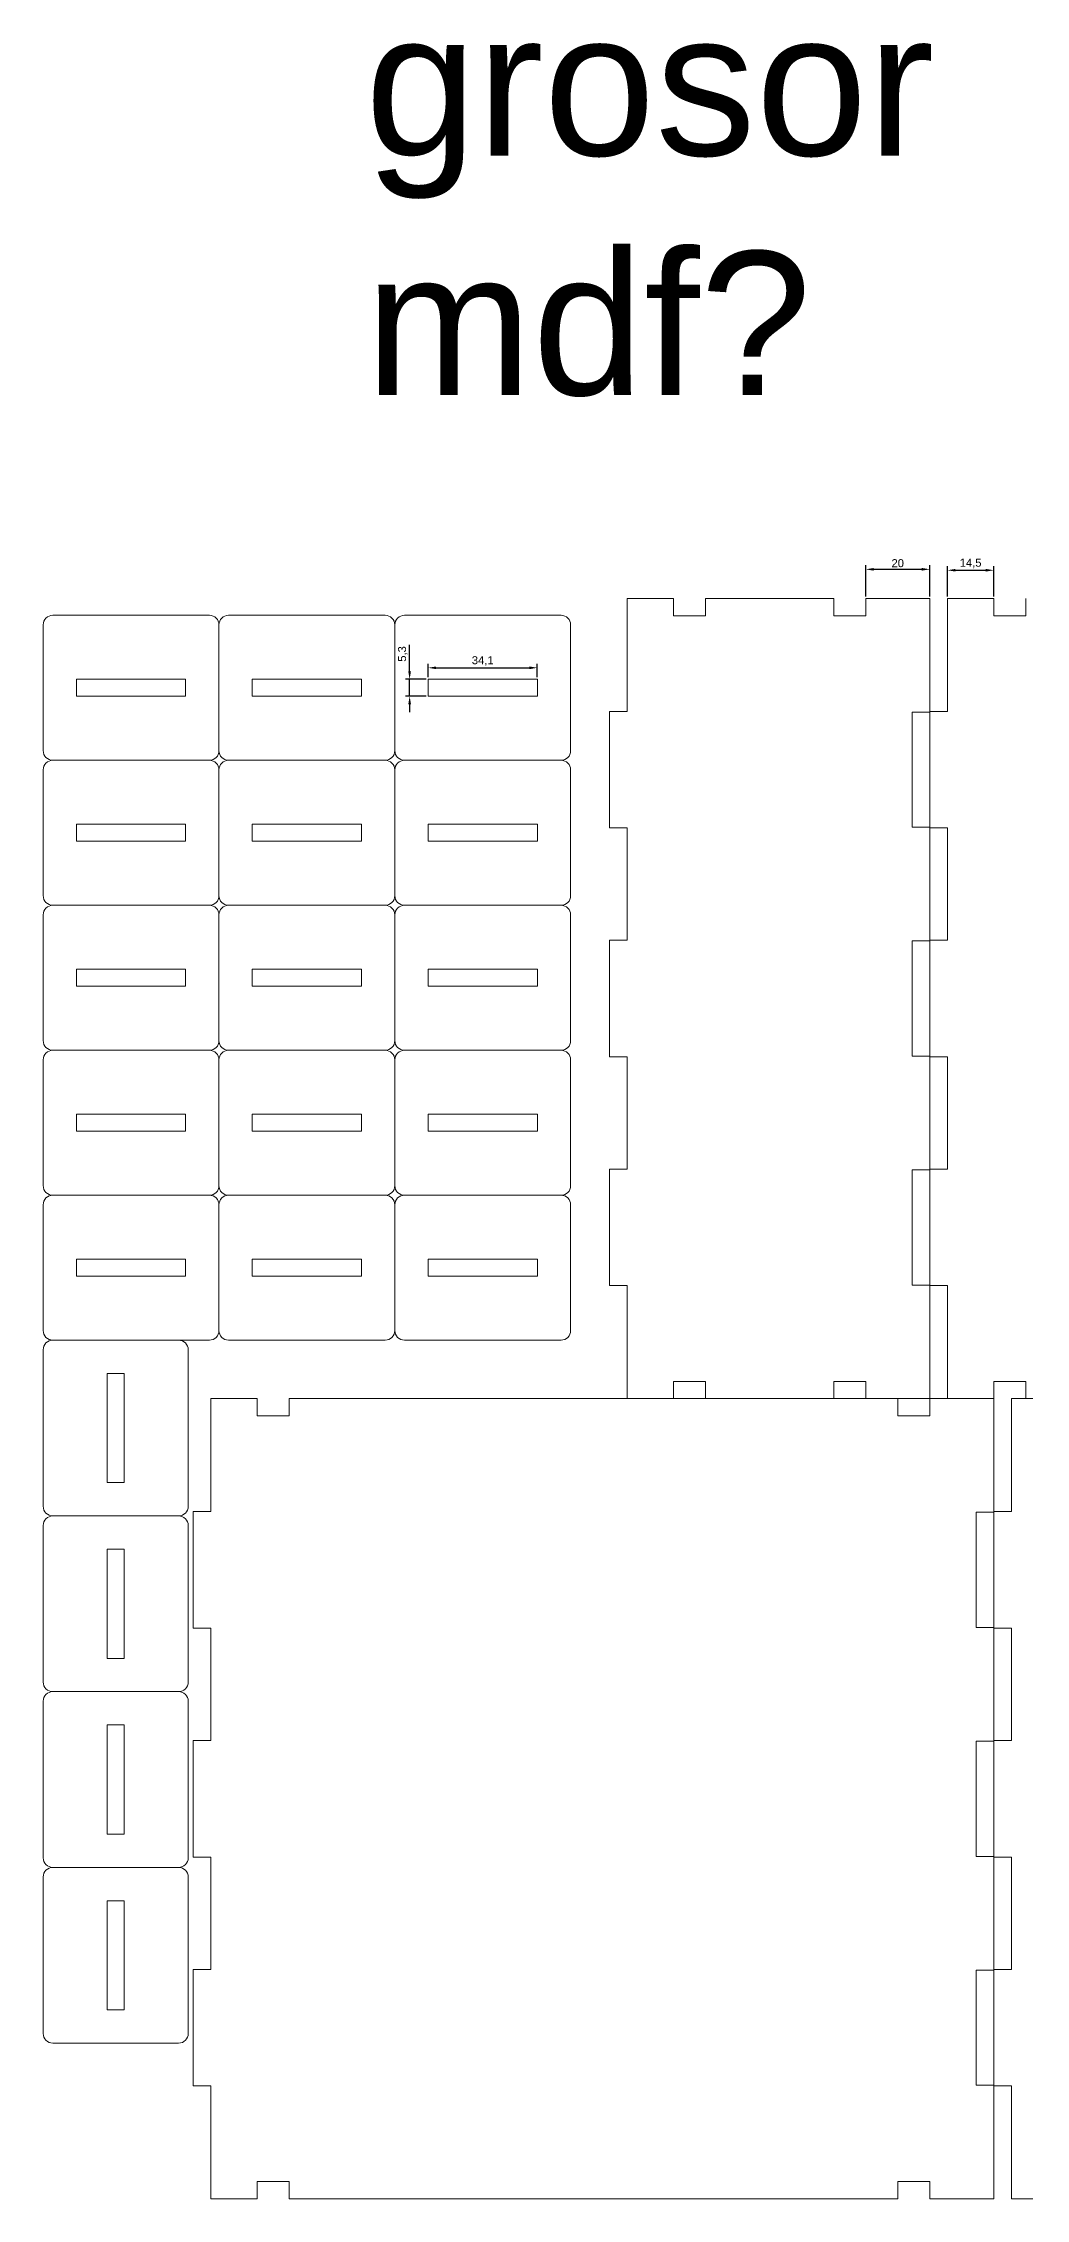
# Model space of a CAD drawing. Header units: millimetres. Extents: x 883 to 14654, y 5219 to 8318.
# Drawn here: x 3484 to 3791, y 7268 to 7942 of the extents above; entities that cross this region are included whole.
import ezdxf

# ---------------------------------------------------------------- set-up
doc = ezdxf.new("R2010")
doc.units = ezdxf.units.MM
doc.header["$LTSCALE"] = 0.05
doc.header["$PDMODE"] = 35
doc.header["$PDSIZE"] = 2
doc.layers.add('Corte', color=1, linetype='Continuous', lineweight=5)
doc.styles.get("Standard").update_dxf_attribs({"font": 'arial.ttf'})
doc.dimstyles.new('ISO-25', dxfattribs={"dimtxt": 2.5, "dimasz": 2.5, "dimexe": 1.25, "dimexo": 0.625, "dimtad": 1, "dimtxsty": 'Standard', "dimcen": 2.5, "dimadec": 0, "dimazin": 0, "dimtfac": 1, "dimtmove": 0, "dimatfit": 3, "dimfxl": 1, "dimarcsym": 0})

# ---------------------------------------------------------------- blocks, each defined once
blk = doc.blocks.new('*D9')
at = {"layer": 'Corte', "color": 0, "linetype": 'Continuous', "lineweight": -2, "transparency": 16777216}
for p, q in [((3598.15, 7745.42), (3598.15, 7753.72)), ((3603.3, 7742.92), (3596.9, 7742.92)), ((3598.15, 7737.62), (3598.15, 7742.92)), ((3603.3, 7737.62), (3596.9, 7737.62)), ((3598.15, 7735.12), (3598.15, 7732.62))]:
    blk.add_line(p, q, dxfattribs=at)
at = {"layer": 'Corte', "color": 0, "linetype": 'Continuous', "lineweight": 5, "transparency": 16777216}
for points in [[(3597.73, 7745.42), (3598.57, 7745.42), (3598.15, 7742.92)], [(3597.73, 7735.12), (3598.57, 7735.12), (3598.15, 7737.62)]]:
    blk.add_solid(points, dxfattribs=at)
at = {"layer": 'Defpoints', "color": 0, "linetype": 'Continuous', "lineweight": 5, "transparency": 16777216}
for p in [(3598.15, 7742.92), (3603.92, 7742.92), (3603.92, 7737.62)]:
    blk.add_point(p, dxfattribs=at)
at = {"layer": 'Corte', "color": 0, "linetype": 'Continuous', "lineweight": 5, "transparency": 16777216, "insert": (3596.02, 7750.82), "char_height": 2.5, "attachment_point": 5, "rotation": 90}
blk.add_mtext('5,3', dxfattribs=at)
blk = doc.blocks.new('*D10')
at = {"layer": 'Corte', "color": 0, "linetype": 'Continuous', "lineweight": -2, "transparency": 16777216}
for p, q in [((3603.92, 7743.54), (3603.92, 7747.75)), ((3606.42, 7746.5), (3635.52, 7746.5)), ((3638.02, 7743.54), (3638.02, 7747.75))]:
    blk.add_line(p, q, dxfattribs=at)
at = {"layer": 'Corte', "color": 0, "linetype": 'Continuous', "lineweight": 5, "transparency": 16777216}
for points in [[(3606.42, 7746.92), (3606.42, 7746.08), (3603.92, 7746.5)], [(3635.52, 7746.92), (3635.52, 7746.08), (3638.02, 7746.5)]]:
    blk.add_solid(points, dxfattribs=at)
at = {"layer": 'Defpoints', "color": 0, "linetype": 'Continuous', "lineweight": 5, "transparency": 16777216}
for p in [(3638.02, 7746.5), (3603.92, 7742.92), (3638.02, 7742.92)]:
    blk.add_point(p, dxfattribs=at)
at = {"layer": 'Corte', "color": 0, "linetype": 'Continuous', "lineweight": 5, "transparency": 16777216, "insert": (3620.97, 7748.63), "char_height": 2.5, "attachment_point": 5}
blk.add_mtext('34,1', dxfattribs=at)
blk = doc.blocks.new('*D11')
at = {"layer": 'Corte', "color": 0, "linetype": 'Continuous', "lineweight": -2, "transparency": 16777216}
for p, q in [((3740.55, 7768.8), (3740.55, 7778.52)), ((3743.05, 7777.27), (3758.05, 7777.27)), ((3760.55, 7768.8), (3760.55, 7778.52))]:
    blk.add_line(p, q, dxfattribs=at)
at = {"layer": 'Corte', "color": 0, "linetype": 'Continuous', "lineweight": 5, "transparency": 16777216}
for points in [[(3743.05, 7777.69), (3743.05, 7776.85), (3740.55, 7777.27)], [(3758.05, 7777.69), (3758.05, 7776.85), (3760.55, 7777.27)]]:
    blk.add_solid(points, dxfattribs=at)
at = {"layer": 'Defpoints', "color": 0, "linetype": 'Continuous', "lineweight": 5, "transparency": 16777216}
for p in [(3760.55, 7777.27), (3740.55, 7768.18), (3760.55, 7768.18)]:
    blk.add_point(p, dxfattribs=at)
at = {"layer": 'Corte', "color": 0, "linetype": 'Continuous', "lineweight": 5, "transparency": 16777216, "insert": (3750.55, 7779.17), "char_height": 2.5, "attachment_point": 5}
blk.add_mtext('20', dxfattribs=at)
blk = doc.blocks.new('*D12')
at = {"layer": 'Corte', "color": 0, "linetype": 'Continuous', "lineweight": -2, "transparency": 16777216}
for p, q in [((3766.05, 7768.8), (3766.05, 7778.23)), ((3768.55, 7776.98), (3778.05, 7776.98)), ((3780.55, 7768.8), (3780.55, 7778.23))]:
    blk.add_line(p, q, dxfattribs=at)
at = {"layer": 'Corte', "color": 0, "linetype": 'Continuous', "lineweight": 5, "transparency": 16777216}
for points in [[(3768.55, 7777.39), (3768.55, 7776.56), (3766.05, 7776.98)], [(3778.05, 7777.39), (3778.05, 7776.56), (3780.55, 7776.98)]]:
    blk.add_solid(points, dxfattribs=at)
at = {"layer": 'Defpoints', "color": 0, "linetype": 'Continuous', "lineweight": 5, "transparency": 16777216}
for p in [(3780.55, 7776.98), (3766.05, 7768.18), (3780.55, 7768.18)]:
    blk.add_point(p, dxfattribs=at)
at = {"layer": 'Corte', "color": 0, "linetype": 'Continuous', "lineweight": 5, "transparency": 16777216, "insert": (3773.3, 7779.1), "char_height": 2.5, "attachment_point": 5}
blk.add_mtext('14,5', dxfattribs=at)

msp = doc.modelspace()

# ---------------------------------------------------------------- linework, layer by layer
at = {"layer": 'Corte', "color": 1, "linetype": 'Continuous', "lineweight": 5}
for p, q in [((3666.054, 7768.179), (3666.054, 7732.879)), ((3666.054, 7768.179), (3680.554, 7768.179)), ((3680.554, 7768.179), (3680.554, 7762.779)), ((3690.554, 7762.779), (3690.554, 7768.179)), ((3690.554, 7768.179), (3730.554, 7768.179)), ((3730.554, 7762.779), (3730.554, 7768.179)), ((3740.554, 7768.179), (3760.554, 7768.179)), ((3740.554, 7768.179), (3740.554, 7762.779)), ((3760.554, 7732.679), (3760.554, 7768.179)), ((3766.054, 7768.179), (3766.054, 7732.879)), ((3766.054, 7768.179), (3780.554, 7768.179)), ((3780.554, 7768.179), (3780.554, 7762.779)), ((3790.554, 7762.779), (3790.554, 7768.179)), ((3483.724, 7740.267), (3483.724, 7759.917)), ((3486.724, 7762.917), (3535.624, 7762.917)), ((3538.624, 7740.267), (3538.624, 7759.917)), ((3590.524, 7762.917), (3541.624, 7762.917)), ((3593.524, 7740.267), (3593.524, 7759.917)), ((3596.524, 7762.917), (3645.424, 7762.917)), ((3648.424, 7740.267), (3648.424, 7759.917)), ((3680.554, 7762.779), (3690.554, 7762.779)), ((3740.554, 7762.779), (3730.554, 7762.779)), ((3780.554, 7762.779), (3790.554, 7762.779)), ((3483.724, 7740.267), (3483.724, 7720.617)), ((3528.224, 7742.917), (3494.124, 7742.917)), ((3494.124, 7742.917), (3494.124, 7737.617)), ((3528.224, 7737.617), (3528.224, 7742.917)), ((3538.624, 7740.267), (3538.624, 7720.617)), ((3549.024, 7737.617), (3549.024, 7742.917)), ((3549.024, 7742.917), (3583.124, 7742.917)), ((3583.124, 7742.917), (3583.124, 7737.617)), ((3593.524, 7740.267), (3593.524, 7720.617)), ((3638.024, 7742.917), (3603.924, 7742.917)), ((3603.924, 7742.917), (3603.924, 7737.617)), ((3638.024, 7737.617), (3638.024, 7742.917)), ((3648.424, 7740.267), (3648.424, 7720.617)), ((3494.124, 7737.617), (3528.224, 7737.617)), ((3583.124, 7737.617), (3549.024, 7737.617)), ((3603.924, 7737.617), (3638.024, 7737.617)), ((3666.054, 7732.879), (3660.554, 7732.879)), ((3660.554, 7732.879), (3660.554, 7696.479)), ((3755.054, 7696.679), (3755.054, 7732.679)), ((3755.054, 7732.679), (3760.554, 7732.679)), ((3766.054, 7732.879), (3760.554, 7732.879)), ((3760.554, 7732.879), (3760.554, 7696.479)), ((3483.724, 7694.967), (3483.724, 7714.617)), ((3486.724, 7717.617), (3535.624, 7717.617)), ((3538.624, 7694.967), (3538.624, 7714.617)), ((3590.524, 7717.617), (3541.624, 7717.617)), ((3593.524, 7694.967), (3593.524, 7714.617)), ((3596.524, 7717.617), (3645.424, 7717.617)), ((3648.424, 7694.967), (3648.424, 7714.617)), ((3483.724, 7694.967), (3483.724, 7675.317)), ((3494.124, 7697.617), (3528.224, 7697.617)), ((3494.124, 7692.317), (3494.124, 7697.617)), ((3528.224, 7692.317), (3494.124, 7692.317)), ((3528.224, 7697.617), (3528.224, 7692.317)), ((3538.624, 7694.967), (3538.624, 7675.317)), ((3583.124, 7697.617), (3549.024, 7697.617)), ((3549.024, 7697.617), (3549.024, 7692.317)), ((3549.024, 7692.317), (3583.124, 7692.317)), ((3583.124, 7692.317), (3583.124, 7697.617)), ((3593.524, 7694.967), (3593.524, 7675.317)), ((3603.924, 7697.617), (3638.024, 7697.617)), ((3603.924, 7692.317), (3603.924, 7697.617)), ((3638.024, 7692.317), (3603.924, 7692.317)), ((3638.024, 7697.617), (3638.024, 7692.317)), ((3648.424, 7694.967), (3648.424, 7675.317)), ((3660.554, 7696.479), (3666.054, 7696.479)), ((3666.054, 7696.479), (3666.054, 7661.379)), ((3760.554, 7696.679), (3755.054, 7696.679)), ((3760.554, 7661.179), (3760.554, 7696.679)), ((3760.554, 7696.479), (3766.054, 7696.479)), ((3766.054, 7696.479), (3766.054, 7661.379)), ((3486.724, 7672.317), (3535.624, 7672.317)), ((3590.524, 7672.317), (3541.624, 7672.317)), ((3596.524, 7672.317), (3645.424, 7672.317)), ((3483.724, 7649.667), (3483.724, 7669.317)), ((3538.624, 7649.667), (3538.624, 7669.317)), ((3593.524, 7649.667), (3593.524, 7669.317)), ((3648.424, 7649.667), (3648.424, 7669.317)), ((3666.054, 7661.379), (3660.554, 7661.379)), ((3660.554, 7661.379), (3660.554, 7624.979)), ((3755.054, 7625.179), (3755.054, 7661.179)), ((3755.054, 7661.179), (3760.554, 7661.179)), ((3766.054, 7661.379), (3760.554, 7661.379)), ((3760.554, 7661.379), (3760.554, 7624.979)), ((3528.224, 7652.317), (3494.124, 7652.317)), ((3494.124, 7652.317), (3494.124, 7647.017)), ((3528.224, 7647.017), (3528.224, 7652.317)), ((3549.024, 7647.017), (3549.024, 7652.317)), ((3549.024, 7652.317), (3583.124, 7652.317)), ((3583.124, 7652.317), (3583.124, 7647.017)), ((3638.024, 7652.317), (3603.924, 7652.317)), ((3603.924, 7652.317), (3603.924, 7647.017)), ((3638.024, 7647.017), (3638.024, 7652.317)), ((3483.724, 7649.667), (3483.724, 7630.017)), ((3494.124, 7647.017), (3528.224, 7647.017)), ((3538.624, 7649.667), (3538.624, 7630.017)), ((3583.124, 7647.017), (3549.024, 7647.017)), ((3593.524, 7649.667), (3593.524, 7630.017)), ((3603.924, 7647.017), (3638.024, 7647.017)), ((3648.424, 7649.667), (3648.424, 7630.017)), ((3483.724, 7604.367), (3483.724, 7624.017)), ((3486.724, 7627.017), (3535.624, 7627.017)), ((3538.624, 7604.367), (3538.624, 7624.017)), ((3590.524, 7627.017), (3541.624, 7627.017)), ((3593.524, 7604.367), (3593.524, 7624.017)), ((3596.524, 7627.017), (3645.424, 7627.017)), ((3648.424, 7604.367), (3648.424, 7624.017)), ((3660.554, 7624.979), (3666.054, 7624.979)), ((3666.054, 7624.979), (3666.054, 7589.879)), ((3760.554, 7625.179), (3755.054, 7625.179)), ((3760.554, 7589.679), (3760.554, 7625.179)), ((3760.554, 7624.979), (3766.054, 7624.979)), ((3766.054, 7624.979), (3766.054, 7589.879)), ((3483.724, 7604.367), (3483.724, 7584.717)), ((3494.124, 7607.017), (3528.224, 7607.017)), ((3494.124, 7601.717), (3494.124, 7607.017)), ((3528.224, 7607.017), (3528.224, 7601.717)), ((3538.624, 7604.367), (3538.624, 7584.717)), ((3583.124, 7607.017), (3549.024, 7607.017)), ((3549.024, 7607.017), (3549.024, 7601.717)), ((3583.124, 7601.717), (3583.124, 7607.017)), ((3593.524, 7604.367), (3593.524, 7584.717)), ((3603.924, 7607.017), (3638.024, 7607.017)), ((3603.924, 7601.717), (3603.924, 7607.017)), ((3638.024, 7607.017), (3638.024, 7601.717)), ((3648.424, 7604.367), (3648.424, 7584.717)), ((3528.224, 7601.717), (3494.124, 7601.717)), ((3549.024, 7601.717), (3583.124, 7601.717)), ((3638.024, 7601.717), (3603.924, 7601.717)), ((3660.554, 7553.479), (3660.554, 7589.879)), ((3660.554, 7589.879), (3666.054, 7589.879)), ((3755.054, 7553.679), (3755.054, 7589.679)), ((3755.054, 7589.679), (3760.554, 7589.679)), ((3760.554, 7553.479), (3760.554, 7589.879)), ((3760.554, 7589.879), (3766.054, 7589.879)), ((3483.724, 7559.093), (3483.724, 7578.743)), ((3486.724, 7581.717), (3535.624, 7581.717)), ((3538.624, 7559.093), (3538.624, 7578.743)), ((3590.524, 7581.717), (3541.624, 7581.717)), ((3593.524, 7559.093), (3593.524, 7578.743)), ((3596.524, 7581.717), (3645.424, 7581.717)), ((3648.424, 7559.093), (3648.424, 7578.743)), ((3483.724, 7559.093), (3483.724, 7539.443)), ((3528.224, 7561.743), (3494.124, 7561.743)), ((3494.124, 7561.743), (3494.124, 7556.443)), ((3494.124, 7556.443), (3528.224, 7556.443)), ((3528.224, 7556.443), (3528.224, 7561.743)), ((3538.624, 7559.093), (3538.624, 7539.443)), ((3549.024, 7556.443), (3549.024, 7561.743)), ((3549.024, 7561.743), (3583.124, 7561.743)), ((3583.124, 7556.443), (3549.024, 7556.443)), ((3583.124, 7561.743), (3583.124, 7556.443)), ((3593.524, 7559.093), (3593.524, 7539.443)), ((3638.024, 7561.743), (3603.924, 7561.743)), ((3603.924, 7561.743), (3603.924, 7556.443)), ((3603.924, 7556.443), (3638.024, 7556.443)), ((3638.024, 7556.443), (3638.024, 7561.743)), ((3648.424, 7559.093), (3648.424, 7539.443)), ((3666.054, 7553.479), (3660.554, 7553.479)), ((3666.054, 7518.179), (3666.054, 7553.479)), ((3760.554, 7553.679), (3755.054, 7553.679)), ((3766.054, 7553.479), (3760.554, 7553.479)), ((3760.554, 7553.479), (3760.554, 7518.179)), ((3766.054, 7518.179), (3766.054, 7553.479)), ((3486.724, 7536.443), (3535.624, 7536.443)), ((3590.524, 7536.443), (3541.624, 7536.443)), ((3596.524, 7536.443), (3645.424, 7536.443)), ((3483.724, 7533.443), (3483.724, 7484.543)), ((3529.024, 7533.443), (3529.024, 7484.543)), ((3503.724, 7526.043), (3503.724, 7491.943)), ((3509.024, 7526.043), (3503.724, 7526.043)), ((3509.024, 7491.943), (3509.024, 7526.043)), ((3680.554, 7518.179), (3680.554, 7523.579)), ((3680.554, 7523.579), (3690.554, 7523.579)), ((3690.554, 7523.579), (3690.554, 7518.179)), ((3740.554, 7523.579), (3730.554, 7523.579)), ((3730.554, 7523.579), (3730.554, 7518.179)), ((3740.554, 7518.179), (3740.554, 7523.579)), ((3780.554, 7518.179), (3780.554, 7523.579)), ((3780.554, 7523.579), (3790.554, 7523.579)), ((3790.554, 7523.579), (3790.554, 7518.179)), ((3536.054, 7518.179), (3536.054, 7482.879)), ((3536.054, 7518.179), (3550.554, 7518.179)), ((3550.554, 7518.179), (3550.554, 7512.779)), ((3560.554, 7512.779), (3560.554, 7518.179)), ((3560.554, 7518.179), (3750.554, 7518.179)), ((3666.054, 7518.179), (3680.554, 7518.179)), ((3690.554, 7518.179), (3730.554, 7518.179)), ((3740.554, 7518.179), (3760.554, 7518.179)), ((3750.554, 7512.779), (3750.554, 7518.179)), ((3760.554, 7518.179), (3780.554, 7518.179)), ((3760.554, 7518.179), (3760.554, 7512.779)), ((3766.054, 7518.179), (3780.554, 7518.179)), ((3780.554, 7482.679), (3780.554, 7518.179)), ((3786.054, 7518.179), (3800.554, 7518.179)), ((3786.054, 7518.179), (3786.054, 7482.879)), ((3550.554, 7512.779), (3560.554, 7512.779)), ((3760.554, 7512.779), (3750.554, 7512.779)), ((3503.724, 7491.943), (3509.024, 7491.943)), ((3536.054, 7482.879), (3530.554, 7482.879)), ((3530.554, 7482.879), (3530.554, 7446.479)), ((3775.054, 7446.679), (3775.054, 7482.679)), ((3775.054, 7482.679), (3780.554, 7482.679)), ((3786.054, 7482.879), (3780.554, 7482.879)), ((3780.554, 7482.879), (3780.554, 7446.479)), ((3483.724, 7429.643), (3483.724, 7478.543)), ((3506.374, 7481.543), (3486.724, 7481.543)), ((3506.374, 7481.543), (3526.024, 7481.543)), ((3529.024, 7429.643), (3529.024, 7478.543)), ((3503.724, 7437.043), (3503.724, 7471.143)), ((3503.724, 7471.143), (3509.024, 7471.143)), ((3509.024, 7471.143), (3509.024, 7437.043)), ((3530.554, 7446.479), (3536.054, 7446.479)), ((3536.054, 7446.479), (3536.054, 7411.379)), ((3780.554, 7446.679), (3775.054, 7446.679)), ((3780.554, 7411.179), (3780.554, 7446.679)), ((3780.554, 7446.479), (3786.054, 7446.479)), ((3786.054, 7446.479), (3786.054, 7411.379)), ((3509.024, 7437.043), (3503.724, 7437.043)), ((3483.724, 7423.643), (3483.724, 7374.743)), ((3506.374, 7426.643), (3486.724, 7426.643)), ((3506.374, 7426.643), (3526.024, 7426.643)), ((3529.024, 7423.643), (3529.024, 7374.743)), ((3503.724, 7416.243), (3503.724, 7382.143)), ((3509.024, 7416.243), (3503.724, 7416.243)), ((3509.024, 7382.143), (3509.024, 7416.243)), ((3536.054, 7411.379), (3530.554, 7411.379)), ((3530.554, 7411.379), (3530.554, 7374.979)), ((3775.054, 7375.179), (3775.054, 7411.179)), ((3775.054, 7411.179), (3780.554, 7411.179)), ((3786.054, 7411.379), (3780.554, 7411.379)), ((3780.554, 7411.379), (3780.554, 7374.979)), ((3503.724, 7382.143), (3509.024, 7382.143)), ((3530.554, 7374.979), (3536.054, 7374.979)), ((3536.054, 7374.979), (3536.054, 7339.879)), ((3780.554, 7375.179), (3775.054, 7375.179)), ((3780.554, 7339.679), (3780.554, 7375.179)), ((3780.554, 7374.979), (3786.054, 7374.979)), ((3786.054, 7374.979), (3786.054, 7339.879)), ((3483.724, 7319.843), (3483.724, 7368.743)), ((3506.374, 7371.743), (3486.724, 7371.743)), ((3506.374, 7371.743), (3526.024, 7371.743)), ((3529.024, 7319.843), (3529.024, 7368.743)), ((3503.724, 7327.243), (3503.724, 7361.343)), ((3503.724, 7361.343), (3509.024, 7361.343)), ((3509.024, 7361.343), (3509.024, 7327.243)), ((3530.554, 7303.479), (3530.554, 7339.879)), ((3530.554, 7339.879), (3536.054, 7339.879)), ((3775.054, 7303.679), (3775.054, 7339.679)), ((3775.054, 7339.679), (3780.554, 7339.679)), ((3780.554, 7303.479), (3780.554, 7339.879)), ((3780.554, 7339.879), (3786.054, 7339.879)), ((3509.024, 7327.243), (3503.724, 7327.243)), ((3506.374, 7316.843), (3486.724, 7316.843)), ((3506.374, 7316.843), (3526.024, 7316.843)), ((3536.054, 7303.479), (3530.554, 7303.479)), ((3536.054, 7268.179), (3536.054, 7303.479)), ((3780.554, 7303.679), (3775.054, 7303.679)), ((3780.554, 7268.179), (3780.554, 7303.679)), ((3786.054, 7303.479), (3780.554, 7303.479)), ((3786.054, 7268.179), (3786.054, 7303.479)), ((3550.554, 7268.179), (3550.554, 7273.579)), ((3550.554, 7273.579), (3560.554, 7273.579)), ((3560.554, 7273.579), (3560.554, 7268.179)), ((3760.554, 7273.579), (3750.554, 7273.579)), ((3750.554, 7273.579), (3750.554, 7268.179)), ((3760.554, 7268.179), (3760.554, 7273.579)), ((3536.054, 7268.179), (3550.554, 7268.179)), ((3560.554, 7268.179), (3750.554, 7268.179)), ((3760.554, 7268.179), (3780.554, 7268.179)), ((3786.054, 7268.179), (3800.554, 7268.179))]:
    msp.add_line(p, q, dxfattribs=at)
for centre, start, end in [((3486.724, 7759.917), 90, 180), ((3535.624, 7759.917), 0, 90), ((3541.624, 7759.917), 90, 180), ((3590.524, 7759.917), 0, 90), ((3596.524, 7759.917), 90, 180), ((3645.424, 7759.917), 0, 90), ((3486.724, 7720.617), 180, 270), ((3535.624, 7720.617), 270, 0), ((3541.624, 7720.617), 180, 270), ((3590.524, 7720.617), 270, 0), ((3596.524, 7720.617), 180, 270), ((3645.424, 7720.617), 270, 0), ((3486.724, 7714.617), 90, 180), ((3535.624, 7714.617), 0, 90), ((3541.624, 7714.617), 90, 180), ((3590.524, 7714.617), 0, 90), ((3596.524, 7714.617), 90, 180), ((3645.424, 7714.617), 0, 90), ((3486.724, 7675.317), 180, 270), ((3486.724, 7669.317), 90, 180), ((3535.624, 7675.317), 270, 0), ((3535.624, 7669.317), 0, 90), ((3541.624, 7675.317), 180, 270), ((3541.624, 7669.317), 90, 180), ((3590.524, 7675.317), 270, 0), ((3590.524, 7669.317), 0, 90), ((3596.524, 7675.317), 180, 270), ((3596.524, 7669.317), 90, 180), ((3645.424, 7675.317), 270, 0), ((3645.424, 7669.317), 0, 90), ((3486.724, 7630.017), 180, 270), ((3486.724, 7624.017), 90, 180), ((3535.624, 7630.017), 270, 0), ((3535.624, 7624.017), 0, 90), ((3541.624, 7630.017), 180, 270), ((3541.624, 7624.017), 90, 180), ((3590.524, 7630.017), 270, 0), ((3590.524, 7624.017), 0, 90), ((3596.524, 7630.017), 180, 270), ((3596.524, 7624.017), 90, 180), ((3645.424, 7630.017), 270, 0), ((3645.424, 7624.017), 0, 90), ((3486.724, 7584.717), 180, 270), ((3535.624, 7584.717), 270, 0), ((3541.624, 7584.717), 180, 270), ((3590.524, 7584.717), 270, 0), ((3596.524, 7584.717), 180, 270), ((3645.424, 7584.717), 270, 0), ((3486.724, 7578.743), 90, 180), ((3535.624, 7578.743), 0, 90), ((3541.624, 7578.743), 90, 180), ((3590.524, 7578.743), 0, 90), ((3596.524, 7578.743), 90, 180), ((3645.424, 7578.743), 0, 90), ((3486.724, 7539.443), 180, 270), ((3486.724, 7533.443), 90, 180), ((3526.024, 7533.443), 0, 90), ((3535.624, 7539.443), 270, 0), ((3541.624, 7539.443), 180, 270), ((3590.524, 7539.443), 270, 0), ((3596.524, 7539.443), 180, 270), ((3645.424, 7539.443), 270, 0), ((3486.724, 7484.543), 180, 270), ((3526.024, 7484.543), 270, 0), ((3486.724, 7478.543), 90, 180), ((3526.024, 7478.543), 0, 90), ((3486.724, 7429.643), 180, 270), ((3526.024, 7429.643), 270, 0), ((3486.724, 7423.643), 90, 180), ((3526.024, 7423.643), 0, 90), ((3486.724, 7374.743), 180, 270), ((3526.024, 7374.743), 270, 0), ((3486.724, 7368.743), 90, 180), ((3526.024, 7368.743), 0, 90), ((3486.724, 7319.843), 180, 270), ((3526.024, 7319.843), 270, 0)]:
    msp.add_arc(centre, 3, start, end, dxfattribs=at)

# ---------------------------------------------------------------- texts
at = {"layer": 'Corte', "color": 4, "linetype": 'Continuous', "lineweight": 5, "insert": (3584.227, 7951.438), "char_height": 44.89215, "attachment_point": 1}
msp.add_mtext_dynamic_manual_height_columns('grosor mdf?', width=51.27427, gutter_width=224.461, heights=[0], dxfattribs=at)

# ---------------------------------------------------------------- dimensions: what is measured, and where the dimension line sits
at = {"layer": 'Corte', "color": 4, "linetype": 'Continuous', "lineweight": 5}
for base, p1, p2, picture, middle in [((3760.554, 7777.272), (3740.554, 7768.179), (3760.554, 7768.179), '*D11', (3750.554, 7779.173)), ((3780.554, 7776.977), (3766.054, 7768.179), (3780.554, 7768.179), '*D12', (3773.304, 7779.105)), ((3638.024, 7746.499), (3603.924, 7742.917), (3638.024, 7742.917), '*D10', (3620.974, 7748.627))]:
    dim = msp.add_linear_dim(base=base, p1=p1, p2=p2, dimstyle='ISO-25', dxfattribs=at)
    dim.commit()
    dim.dimension.update_dxf_attribs({"geometry": picture, "text_midpoint": middle})
dim = msp.add_linear_dim(base=(3598.15, 7742.917), p1=(3603.924, 7737.617), p2=(3603.924, 7742.917), angle=90, dimstyle='ISO-25', dxfattribs=at)
dim.commit()
dim.dimension.update_dxf_attribs({"geometry": '*D9', "text_midpoint": (3596.023, 7750.818)})

doc.saveas('drawing.dxf')
